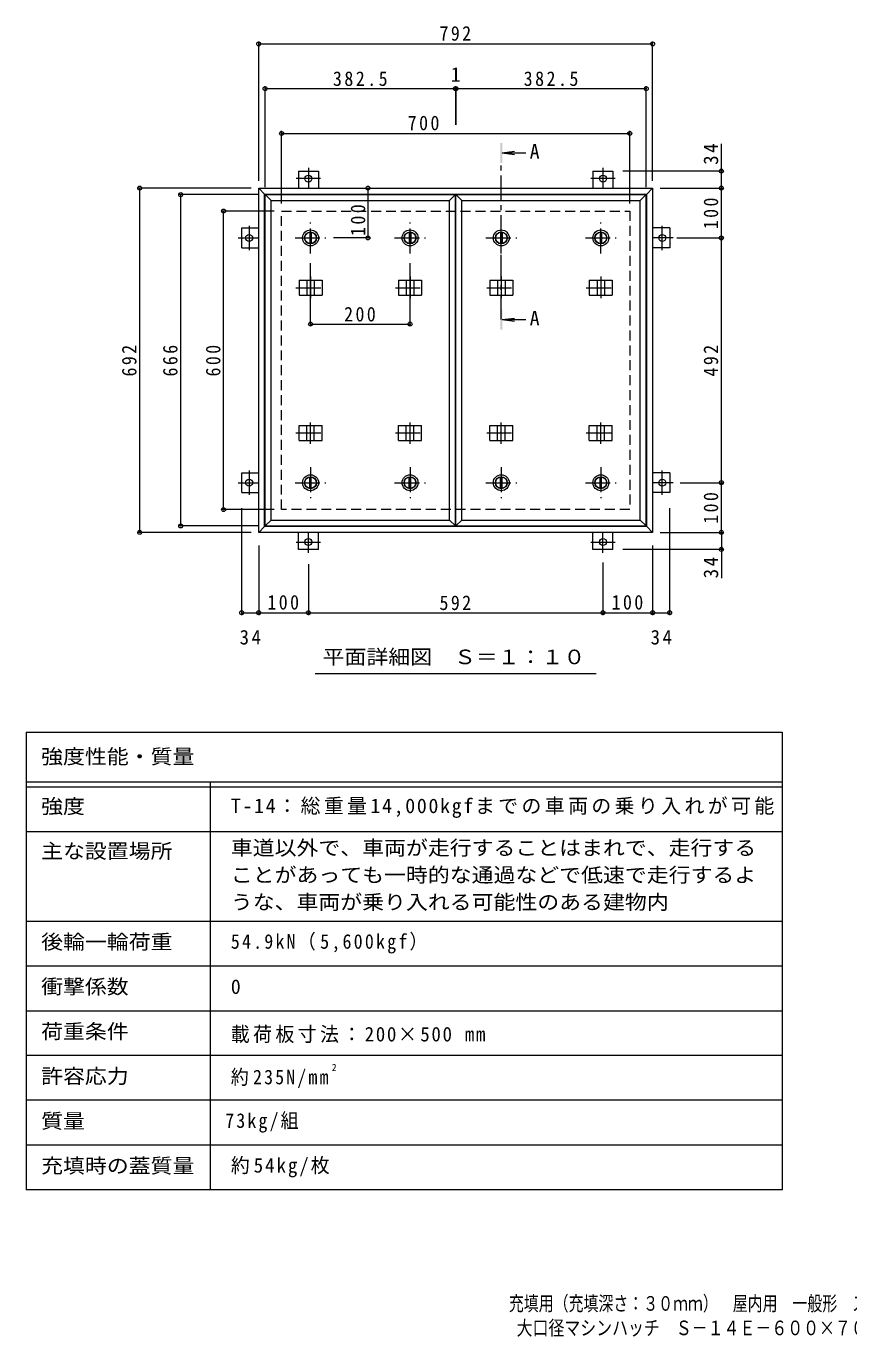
# Model space of a CAD drawing. Units: millimetres at full size, sheet at 1:10. Extents: x -1763 to 1949, y -1353 to 1281.
# Drawn here: x -1763 to -109, y -1353 to 1281 of the extents above; entities that cross this region are included whole.
import ezdxf
from ezdxf.enums import TextEntityAlignment as Align

# ---------------------------------------------------------------- set-up
doc = ezdxf.new("R2010")
doc.units = ezdxf.units.MM
doc.header["$LTSCALE"] = 10
doc.header["$PDMODE"] = 32
doc.header["$PDSIZE"] = 8
doc.linetypes.add('CHAIN1', pattern=[8, 5, -1, 1, -1])
doc.linetypes.add('DASHED2', pattern=[3, 2, -1])
for name, color, linetype, lineweight in [('0-1_躯体', 2, 'DASHED2', 9), ('0-2_仕上', 4, 'Continuous', 9), ('0-3_建具', 4, 'Continuous', 9), ('0-5_寸法', 4, 'Continuous', 9), ('0-C', 2, 'Continuous', 9), ('0-E', 3, 'Continuous', 9), ('0-F', 7, 'Continuous', 9), ('F-5_F-5ﾚｲﾔ', 7, 'Continuous', 9), ('F-F_F-Fﾚｲﾔ', 2, 'Continuous', 9)]:
    doc.layers.add(name, color=color, linetype=linetype, lineweight=lineweight)
doc.styles.add('ＭＳ ゴシック', font='')
doc.styles.get('ＭＳ ゴシック').set_extended_font_data('MS Gothic')

msp = doc.modelspace()

# ---------------------------------------------------------------- linework, layer by layer
at = {"layer": '0-1_躯体'}
for p, q in [((-1249.65, 309.27), (-1249.65, 909.27)), ((-1249.65, 909.27), (-549.65, 909.27)), ((-549.65, 909.27), (-549.65, 309.27)), ((-549.65, 309.27), (-1249.65, 309.27))]:
    msp.add_line(p, q, dxfattribs=at)
at = {"layer": '0-2_仕上'}
for p, q in [((-1282.65, 276.27), (-1282.65, 942.27)), ((-1282.65, 942.27), (-900.15, 942.27)), ((-912.15, 288.27), (-912.15, 930.27)), ((-900.15, 276.27), (-900.15, 942.27)), ((-899.15, 276.27), (-899.15, 942.27)), ((-899.15, 942.27), (-516.65, 942.27)), ((-528.65, 288.27), (-528.65, 930.27)), ((-516.65, 276.27), (-516.65, 942.27))]:
    msp.add_line(p, q, dxfattribs=at)
for points in [[(-1270.65, 288.27), (-1270.65, 930.27), (-1282.65, 942.27)], [(-1270.65, 930.27), (-912.15, 930.27), (-900.15, 942.27)], [(-887.15, 288.27), (-887.15, 930.27), (-899.15, 942.27)], [(-887.15, 930.27), (-528.65, 930.27), (-516.65, 942.27)], [(-1270.65, 288.27), (-1282.65, 276.27), (-900.15, 276.27)], [(-1270.65, 288.27), (-912.15, 288.27), (-900.15, 276.27)], [(-887.15, 288.27), (-899.15, 276.27), (-516.65, 276.27)], [(-887.15, 288.27), (-528.65, 288.27), (-516.65, 276.27)]]:
    msp.add_lwpolyline(points, dxfattribs=at)
at = {"layer": '0-3_建具', "color": 2}
for p, q in [((-1295.65, 955.27), (-1283.65, 943.27)), ((-1295.65, 263.27), (-1295.65, 955.27)), ((-1295.65, 955.27), (-503.65, 955.27)), ((-515.65, 943.27), (-503.65, 955.27)), ((-503.65, 955.27), (-503.65, 263.27)), ((-1283.65, 275.27), (-1283.65, 943.27)), ((-1283.65, 943.27), (-515.65, 943.27)), ((-515.65, 275.27), (-515.65, 943.27)), ((-1283.65, 275.27), (-1295.65, 263.27)), ((-515.65, 275.27), (-1283.65, 275.27)), ((-515.65, 275.27), (-503.65, 263.27)), ((-503.65, 263.27), (-1295.65, 263.27))]:
    msp.add_line(p, q, dxfattribs=at)
at = {"layer": '0-3_建具'}
for p, q in [((-1214.49, 770.27), (-1214.49, 740.27)), ((-1214.49, 770.27), (-1168.31, 770.27)), ((-1198.9, 770.27), (-1198.9, 740.27)), ((-1183.9, 770.27), (-1183.9, 740.27)), ((-1168.31, 770.27), (-1168.31, 740.27)), ((-1014.49, 770.27), (-1014.49, 740.27)), ((-1014.49, 770.27), (-968.31, 770.27)), ((-998.9, 770.27), (-998.9, 740.27)), ((-983.9, 770.27), (-983.9, 740.27)), ((-968.31, 770.27), (-968.31, 740.27)), ((-830.99, 770.27), (-830.99, 740.27)), ((-830.99, 770.27), (-784.81, 770.27)), ((-815.4, 770.27), (-815.4, 740.27)), ((-800.4, 770.27), (-800.4, 740.27)), ((-784.81, 770.27), (-784.81, 740.27)), ((-630.99, 770.27), (-630.99, 740.27)), ((-630.99, 770.27), (-584.81, 770.27)), ((-615.4, 770.27), (-615.4, 740.27)), ((-600.4, 770.27), (-600.4, 740.27)), ((-584.81, 770.27), (-584.81, 740.27)), ((-1214.49, 740.27), (-1168.31, 740.27)), ((-1014.49, 740.27), (-968.31, 740.27)), ((-830.99, 740.27), (-784.81, 740.27)), ((-630.99, 740.27), (-584.81, 740.27)), ((-1214.49, 448.27), (-1214.49, 478.27)), ((-1214.49, 478.27), (-1168.31, 478.27)), ((-1198.9, 448.27), (-1198.9, 478.27)), ((-1183.9, 448.27), (-1183.9, 478.27)), ((-1168.31, 448.27), (-1168.31, 478.27)), ((-1014.49, 448.27), (-1014.49, 478.27)), ((-1014.49, 478.27), (-968.31, 478.27)), ((-998.9, 448.27), (-998.9, 478.27)), ((-983.9, 448.27), (-983.9, 478.27)), ((-968.31, 448.27), (-968.31, 478.27)), ((-830.99, 448.27), (-830.99, 478.27)), ((-830.99, 478.27), (-784.81, 478.27)), ((-815.4, 448.27), (-815.4, 478.27)), ((-800.4, 448.27), (-800.4, 478.27)), ((-784.81, 448.27), (-784.81, 478.27)), ((-630.99, 448.27), (-630.99, 478.27)), ((-630.99, 478.27), (-584.81, 478.27)), ((-615.4, 448.27), (-615.4, 478.27)), ((-600.4, 448.27), (-600.4, 478.27)), ((-584.81, 448.27), (-584.81, 478.27)), ((-1214.49, 448.27), (-1168.31, 448.27)), ((-1014.49, 448.27), (-968.31, 448.27)), ((-830.99, 448.27), (-784.81, 448.27)), ((-630.99, 448.27), (-584.81, 448.27))]:
    msp.add_line(p, q, dxfattribs=at)
at = {"layer": '0-3_建具', "linetype": 'CHAIN1'}
for p, q in [((-1191.4, 777.39), (-1191.4, 734.15)), ((-991.4, 777.39), (-991.4, 734.15)), ((-807.9, 777.39), (-807.9, 734.15)), ((-607.9, 777.39), (-607.9, 734.15)), ((-1220.81, 755.27), (-1161.99, 755.27)), ((-1020.81, 755.27), (-961.99, 755.27)), ((-837.31, 755.27), (-778.49, 755.27)), ((-637.31, 755.27), (-578.49, 755.27)), ((-1191.4, 441.15), (-1191.4, 484.39)), ((-991.4, 441.15), (-991.4, 484.39)), ((-807.9, 441.15), (-807.9, 484.39)), ((-607.9, 441.15), (-607.9, 484.39)), ((-1220.81, 463.27), (-1161.99, 463.27)), ((-1020.81, 463.27), (-961.99, 463.27)), ((-837.31, 463.27), (-778.49, 463.27)), ((-637.31, 463.27), (-578.49, 463.27))]:
    msp.add_line(p, q, dxfattribs=at)
at = {"layer": '0-5_寸法'}
for p, q in [((-805.9, 1026.09), (-781.11, 1029.35)), ((-805.9, 1026.09), (-781.11, 1022.82)), ((-805.9, 1026.09), (-758.43, 1026.09)), ((-805.9, 690.96), (-781.11, 694.23)), ((-805.9, 690.96), (-781.11, 687.7)), ((-805.9, 690.96), (-758.43, 690.96))]:
    msp.add_line(p, q, dxfattribs=at)
at = {"layer": '0-5_寸法', "linetype": 'CHAIN1'}
msp.add_line((-807.9, 690.96), (-807.9, 1006.09), dxfattribs=at)
at = {"layer": '0-5_寸法', "color": 7}
msp.add_line((-1182.18, -20.14), (-617.12, -20.14), dxfattribs=at)
at = {"layer": '0-5_寸法'}
for points in [[(-805.9, 1046.09), (-809.9, 1046.09), (-805.9, 1006.09), (-809.9, 1006.09)], [(-805.9, 670.96), (-809.9, 670.96), (-805.9, 710.96), (-809.9, 710.96)]]:
    msp.add_solid(points, dxfattribs=at)
at = {"layer": '0-C', "linetype": 'CHAIN1'}
for p, q in [((-1191.4, 824.27), (-1191.4, 886.27)), ((-991.4, 824.27), (-991.4, 886.27)), ((-807.9, 824.27), (-807.9, 886.27)), ((-607.9, 824.27), (-607.9, 886.27)), ((-1222.4, 855.27), (-1160.4, 855.27)), ((-1022.4, 855.27), (-960.4, 855.27)), ((-838.9, 855.27), (-776.9, 855.27)), ((-638.9, 855.27), (-576.9, 855.27)), ((-1191.4, 394.27), (-1191.4, 332.27)), ((-991.4, 394.27), (-991.4, 332.27)), ((-807.9, 394.27), (-807.9, 332.27)), ((-607.9, 394.27), (-607.9, 332.27)), ((-1222.4, 363.27), (-1160.4, 363.27)), ((-1022.4, 363.27), (-960.4, 363.27)), ((-838.9, 363.27), (-776.9, 363.27)), ((-638.9, 363.27), (-576.9, 363.27))]:
    msp.add_line(p, q, dxfattribs=at)
at = {"layer": '0-C'}
for p, q in [((-1192.9, 866.67), (-1192.9, 843.87)), ((-1189.9, 866.67), (-1189.9, 843.87)), ((-992.9, 866.67), (-992.9, 843.87)), ((-989.9, 866.67), (-989.9, 843.87)), ((-809.4, 866.67), (-809.4, 843.87)), ((-806.4, 866.67), (-806.4, 843.87)), ((-609.4, 866.67), (-609.4, 843.87)), ((-606.4, 866.67), (-606.4, 843.87)), ((-1192.9, 351.87), (-1192.9, 374.67)), ((-1189.9, 351.87), (-1189.9, 374.67)), ((-992.9, 351.87), (-992.9, 374.67)), ((-989.9, 351.87), (-989.9, 374.67)), ((-809.4, 351.87), (-809.4, 374.67)), ((-806.4, 351.87), (-806.4, 374.67)), ((-609.4, 351.87), (-609.4, 374.67)), ((-606.4, 351.87), (-606.4, 374.67))]:
    msp.add_line(p, q, dxfattribs=at)
for centre, radius in [((-1191.4, 855.27), 16), ((-991.4, 855.27), 16), ((-807.9, 855.27), 16), ((-607.9, 855.27), 16), ((-1191.4, 855.27), 12), ((-1191.4, 855.27), 11.5), ((-991.4, 855.27), 12), ((-991.4, 855.27), 11.5), ((-807.9, 855.27), 12), ((-807.9, 855.27), 11.5), ((-607.9, 855.27), 12), ((-607.9, 855.27), 11.5), ((-1191.4, 363.27), 16), ((-1191.4, 363.27), 12), ((-1191.4, 363.27), 11.5), ((-991.4, 363.27), 16), ((-991.4, 363.27), 12), ((-991.4, 363.27), 11.5), ((-807.9, 363.27), 16), ((-807.9, 363.27), 12), ((-807.9, 363.27), 11.5), ((-607.9, 363.27), 16), ((-607.9, 363.27), 12), ((-607.9, 363.27), 11.5)]:
    msp.add_circle(centre, radius, dxfattribs=at)
at = {"layer": '0-E'}
for p, q in [((-1215.65, 989.47), (-1175.65, 989.47)), ((-1215.65, 989.47), (-1215.65, 955.27)), ((-1175.65, 989.47), (-1175.65, 955.27)), ((-623.65, 989.47), (-583.65, 989.47)), ((-623.65, 989.47), (-623.65, 955.27)), ((-583.65, 989.47), (-583.65, 955.27)), ((-1329.85, 835.27), (-1329.85, 875.27)), ((-1329.85, 875.27), (-1295.65, 875.27)), ((-469.45, 875.27), (-503.65, 875.27)), ((-469.45, 875.27), (-469.45, 835.27)), ((-1329.85, 835.27), (-1295.65, 835.27)), ((-469.45, 835.27), (-503.65, 835.27)), ((-1329.85, 343.27), (-1329.85, 383.27)), ((-1329.85, 383.27), (-1295.65, 383.27)), ((-469.45, 383.27), (-503.65, 383.27)), ((-469.45, 383.27), (-469.45, 343.27)), ((-1329.85, 343.27), (-1295.65, 343.27)), ((-469.45, 343.27), (-503.65, 343.27)), ((-1215.65, 229.07), (-1215.65, 263.27)), ((-1175.65, 229.07), (-1175.65, 263.27)), ((-623.65, 229.07), (-623.65, 263.27)), ((-583.65, 229.07), (-583.65, 263.27)), ((-1175.65, 229.07), (-1215.65, 229.07)), ((-583.65, 229.07), (-623.65, 229.07))]:
    msp.add_line(p, q, dxfattribs=at)
at = {"layer": '0-E', "linetype": 'CHAIN1'}
for p, q in [((-1195.65, 996.44), (-1195.65, 955.27)), ((-603.65, 996.44), (-603.65, 955.27)), ((-1171.27, 974.47), (-1220.03, 974.47)), ((-579.27, 974.47), (-628.03, 974.47)), ((-1314.85, 879.65), (-1314.85, 830.89)), ((-484.45, 830.89), (-484.45, 879.65)), ((-1336.82, 855.27), (-1295.65, 855.27)), ((-462.48, 855.27), (-503.65, 855.27)), ((-1314.85, 387.65), (-1314.85, 338.89)), ((-484.45, 338.89), (-484.45, 387.65)), ((-1336.82, 363.27), (-1295.65, 363.27)), ((-462.48, 363.27), (-503.65, 363.27)), ((-1220.03, 244.07), (-1171.27, 244.07)), ((-1195.65, 222.1), (-1195.65, 263.27)), ((-628.03, 244.07), (-579.27, 244.07)), ((-603.65, 222.1), (-603.65, 263.27))]:
    msp.add_line(p, q, dxfattribs=at)
at = {"layer": '0-E'}
for centre in [(-1195.65, 974.47), (-603.65, 974.47), (-1314.85, 855.27), (-484.45, 855.27), (-1314.85, 363.27), (-484.45, 363.27), (-1195.65, 244.07), (-603.65, 244.07)]:
    msp.add_circle(centre, 7, dxfattribs=at)
at = {"layer": '0-F'}
for p, q in [((-1295.65, 970.27), (-1295.65, 1250.27)), ((-1295.65, 1245.27), (-503.65, 1245.27)), ((-503.65, 970.27), (-503.65, 1250.27)), ((-1282.65, 957.27), (-1282.65, 1160.27)), ((-516.65, 957.27), (-516.65, 1160.27)), ((-1282.65, 1155.27), (-900.15, 1155.27)), ((-900.15, 1158.27), (-900.15, 1082.83)), ((-900.15, 1155.27), (-899.15, 1155.27)), ((-899.15, 1158.27), (-899.15, 1082.83)), ((-899.15, 1155.27), (-516.65, 1155.27)), ((-1249.65, 924.27), (-1249.65, 1070.27)), ((-1249.65, 1065.27), (-549.65, 1065.27)), ((-549.65, 924.27), (-549.65, 1070.27)), ((-365.56, 989.47), (-365.56, 1044.65)), ((-360.56, 989.47), (-563.65, 989.47)), ((-365.56, 955.27), (-365.56, 989.47)), ((-1310.65, 955.27), (-1539.91, 955.27)), ((-1534.91, 263.27), (-1534.91, 955.27)), ((-1076.05, 955.27), (-1076.05, 855.27)), ((-488.65, 955.27), (-360.56, 955.27)), ((-365.56, 855.27), (-365.56, 955.27)), ((-1297.65, 942.27), (-1457.44, 942.27)), ((-1452.44, 276.27), (-1452.44, 942.27)), ((-1264.65, 909.27), (-1371.27, 909.27)), ((-1366.27, 309.27), (-1366.27, 909.27)), ((-1073.05, 855.27), (-1145.22, 855.27)), ((-454.72, 855.27), (-360.56, 855.27)), ((-365.56, 363.27), (-365.56, 855.27)), ((-1191.4, 678.97), (-1191.4, 804.27)), ((-991.4, 678.97), (-991.4, 804.27)), ((-1191.4, 681.97), (-991.4, 681.97)), ((-448.13, 363.27), (-360.56, 363.27)), ((-365.56, 263.27), (-365.56, 363.27)), ((-1264.65, 309.27), (-1371.27, 309.27)), ((-1329.85, 96.9), (-1329.85, 312.06)), ((-469.45, 96.91), (-469.45, 312.06)), ((-1297.65, 276.27), (-1457.44, 276.27)), ((-1310.65, 263.27), (-1539.91, 263.27)), ((-488.65, 263.27), (-360.56, 263.27)), ((-365.56, 263.27), (-365.56, 229.07)), ((-1295.65, 237.06), (-1295.65, 96.9)), ((-360.56, 229.07), (-563.65, 229.07)), ((-503.65, 237.06), (-503.65, 96.91)), ((-365.56, 229.07), (-365.56, 171.12)), ((-1195.65, 199.76), (-1195.65, 96.9)), ((-603.65, 203.13), (-603.65, 96.9)), ((-1329.85, 101.9), (-1295.65, 101.9)), ((-1295.65, 101.9), (-1195.65, 101.9)), ((-1195.65, 101.9), (-603.65, 101.9)), ((-603.65, 101.9), (-503.65, 101.9)), ((-503.65, 101.9), (-469.45, 101.9))]:
    msp.add_line(p, q, dxfattribs=at)
for p in [(-1295.65, 1245.27), (-503.65, 1245.27), (-1282.65, 1155.27), (-900.15, 1155.27), (-899.15, 1155.27), (-516.65, 1155.27), (-1249.65, 1065.27), (-549.65, 1065.27), (-365.56, 989.47), (-1534.91, 955.27), (-1076.05, 955.27), (-365.56, 955.27), (-1452.44, 942.27), (-1366.27, 909.27), (-1076.05, 855.27), (-365.56, 855.27), (-1191.4, 681.97), (-991.4, 681.97), (-365.56, 363.27), (-1366.27, 309.27), (-1534.91, 263.27), (-1452.44, 276.27), (-365.56, 263.27), (-365.56, 229.07), (-1329.85, 101.9), (-1295.65, 101.9), (-1195.65, 101.9), (-603.65, 101.9), (-503.65, 101.91), (-469.45, 101.9)]:
    msp.add_point(p, dxfattribs=at)
at = {"layer": 'F-5_F-5ﾚｲﾔ'}
for p, q in [((-243, -138), (-243, -1058)), ((-1763, -338), (-243, -338)), ((-1763, -518), (-243, -518))]:
    msp.add_line(p, q, dxfattribs=at)
at = {"layer": 'F-F_F-Fﾚｲﾔ', "color": 7}
for p, q in [((-1763, -138), (-243, -138)), ((-1763, -138), (-1763, -1058)), ((-1763, -238), (-243, -238)), ((-1763, -248), (-243, -248)), ((-1393, -238), (-1393, -1058)), ((-1763, -338), (-243, -338)), ((-1763, -518), (-243, -518)), ((-1763, -608), (-243, -608)), ((-1763, -698), (-243, -698)), ((-243, -788), (-1763, -788)), ((-243, -878), (-1763, -878)), ((-243, -968), (-1763, -968)), ((-243, -1058), (-1763, -1058))]:
    msp.add_line(p, q, dxfattribs=at)

# ---------------------------------------------------------------- texts
at = {"layer": '0-5_寸法', "color": 2, "style": 'ＭＳ ゴシック'}
for p in [(-750.87, 1005.69), (-750.87, 670.57)]:
    msp.add_text('A', height=29.33, dxfattribs=at).set_placement(p, align=Align.BOTTOM_LEFT)
at = {"layer": '0-5_寸法', "color": 2, "style": 'ＭＳ ゴシック', "width": 1.1}
msp.add_text('平面詳細図\u3000Ｓ＝１：１０', height=29.33, dxfattribs=at).set_placement((-1167.15, -10.34), align=Align.BOTTOM_LEFT)
at = {"layer": '0-F', "color": 2, "style": 'ＭＳ ゴシック'}
msp.add_text('1', height=29.33, dxfattribs=at).set_placement((-909.65, 1160.27), align=Align.BOTTOM_LEFT)
at = {"layer": '0-F', "color": 2, "char_height": 29.33, "attachment_point": 7, "style": 'ＭＳ ゴシック'}
for s, insert in [('\\T1.27;\\W0.9;792', (-932.15, 1251.27)), ('\\T1.28;\\W0.9;382.5', (-1146.4, 1160.27)), ('\\T1.28;\\W0.9;382.5', (-762.9, 1160.27)), ('\\T1.27;\\W0.9;700', (-995.97, 1071.27)), ('\\T1.27;\\W0.9;200', (-1123.9, 686.97)), ('\\T1.27;\\W0.9;100', (-1278.15, 107.9)), ('\\T1.27;\\W0.9;592', (-932.15, 106.9)), ('\\T1.27;\\W0.9;100', (-586.15, 107.9)), ('\\T1.27;\\W0.95;34', (-1334, 37.68)), ('\\T1.27;\\W0.95;34', (-507.8, 37.68))]:
    msp.add_mtext(s, dxfattribs=dict(at, insert=insert))
at = {"layer": '0-F', "color": 2, "char_height": 29.33, "attachment_point": 7, "rotation": 90, "style": 'ＭＳ ゴシック'}
for s, insert in [('\\T1.27;\\W0.95;34', (-371.56, 1002.15)), ('\\T1.27;\\W0.9;100', (-371.56, 872.77)), ('\\T1.27;\\W0.9;100', (-1081.05, 859.28)), ('\\T1.27;\\W0.9;692', (-1540.91, 576.77)), ('\\T1.27;\\W0.9;666', (-1458.44, 576.77)), ('\\T1.27;\\W0.9;600', (-1372.27, 576.77)), ('\\T1.27;\\W0.9;492', (-371.56, 576.77)), ('\\T1.27;\\W0.9;100', (-371.56, 280.77)), ('\\T1.27;\\W0.95;34', (-371.56, 171.12))]:
    msp.add_mtext(s, dxfattribs=dict(at, insert=insert))
at = {"layer": 'F-5_F-5ﾚｲﾔ', "color": 6, "style": 'ＭＳ ゴシック'}
msp.add_text('2', height=14.66, dxfattribs=at).set_placement((-1148.94, -823.78), align=Align.BOTTOM_LEFT)
at = {"layer": 'F-5_F-5ﾚｲﾔ', "color": 2, "style": 'ＭＳ ゴシック'}
for s, width, p in [('充填用（充填深さ：３０ｍｍ）\u3000屋内用\u3000一般形\u3000スチール製\u3000ステンレス目地', 0.75, (-792.72, -1309.74)), ('大口径マシンハッチ\u3000Ｓ－１４Ｅ－６００×７００', 0.8, (-777.22, -1358.94))]:
    msp.add_text(s, height=29.33, dxfattribs=dict(at, width=width)).set_placement(p, align=Align.BOTTOM_LEFT)
at = {"layer": 'F-F_F-Fﾚｲﾔ', "style": 'ＭＳ ゴシック', "width": 1.1}
for s, p in [('強度性能・質量', (-1733, -210.57)), ('強度', (-1733, -310.5)), ('主な設置場所', (-1733, -400.5)), ('車道以外で、車両が走行することはまれで、走行する', (-1351.67, -394.07)), ('ことがあっても一時的な通過などで低速で走行するよ', (-1351.67, -448.55)), ('うな、車両が乗り入れる可能性のある建物内', (-1351.67, -503.04)), ('後輪一輪荷重', (-1733, -583)), ('衝撃係数', (-1733, -673)), ('荷重条件', (-1733, -763)), ('許容応力', (-1733, -853)), ('質量', (-1733, -943)), ('充填時の蓋質量', (-1733, -1033))]:
    msp.add_text(s, height=29.33, dxfattribs=at).set_placement(p, align=Align.BOTTOM_LEFT)
at = {"layer": 'F-F_F-Fﾚｲﾔ', "style": 'ＭＳ ゴシック'}
msp.add_text('0', height=29.33, dxfattribs=at).set_placement((-1351.67, -673), align=Align.BOTTOM_LEFT)
at = {"layer": 'F-F_F-Fﾚｲﾔ', "char_height": 29.33, "attachment_point": 7, "style": 'ＭＳ ゴシック'}
for s, insert in [('\\T1.17;T-14：総重量14,000kgfまでの車両の乗り入れが可能', (-1351.67, -310.5)), ('\\T1.25;\\W0.9;54.9kN（5,600kgf）', (-1351.67, -583)), ('\\T1.18;\\W0.95;載荷板寸法：200×500\\~mm', (-1351.67, -763)), ('\\T1.24;\\W0.9;約235N/mm', (-1351.67, -853)), ('\\T1.24;\\W0.9;73kg/組', (-1362.92, -943)), ('\\T1.21;\\W0.95;約54kg/枚', (-1351.67, -1033))]:
    msp.add_mtext(s, dxfattribs=dict(at, insert=insert))

doc.saveas('drawing.dxf')
